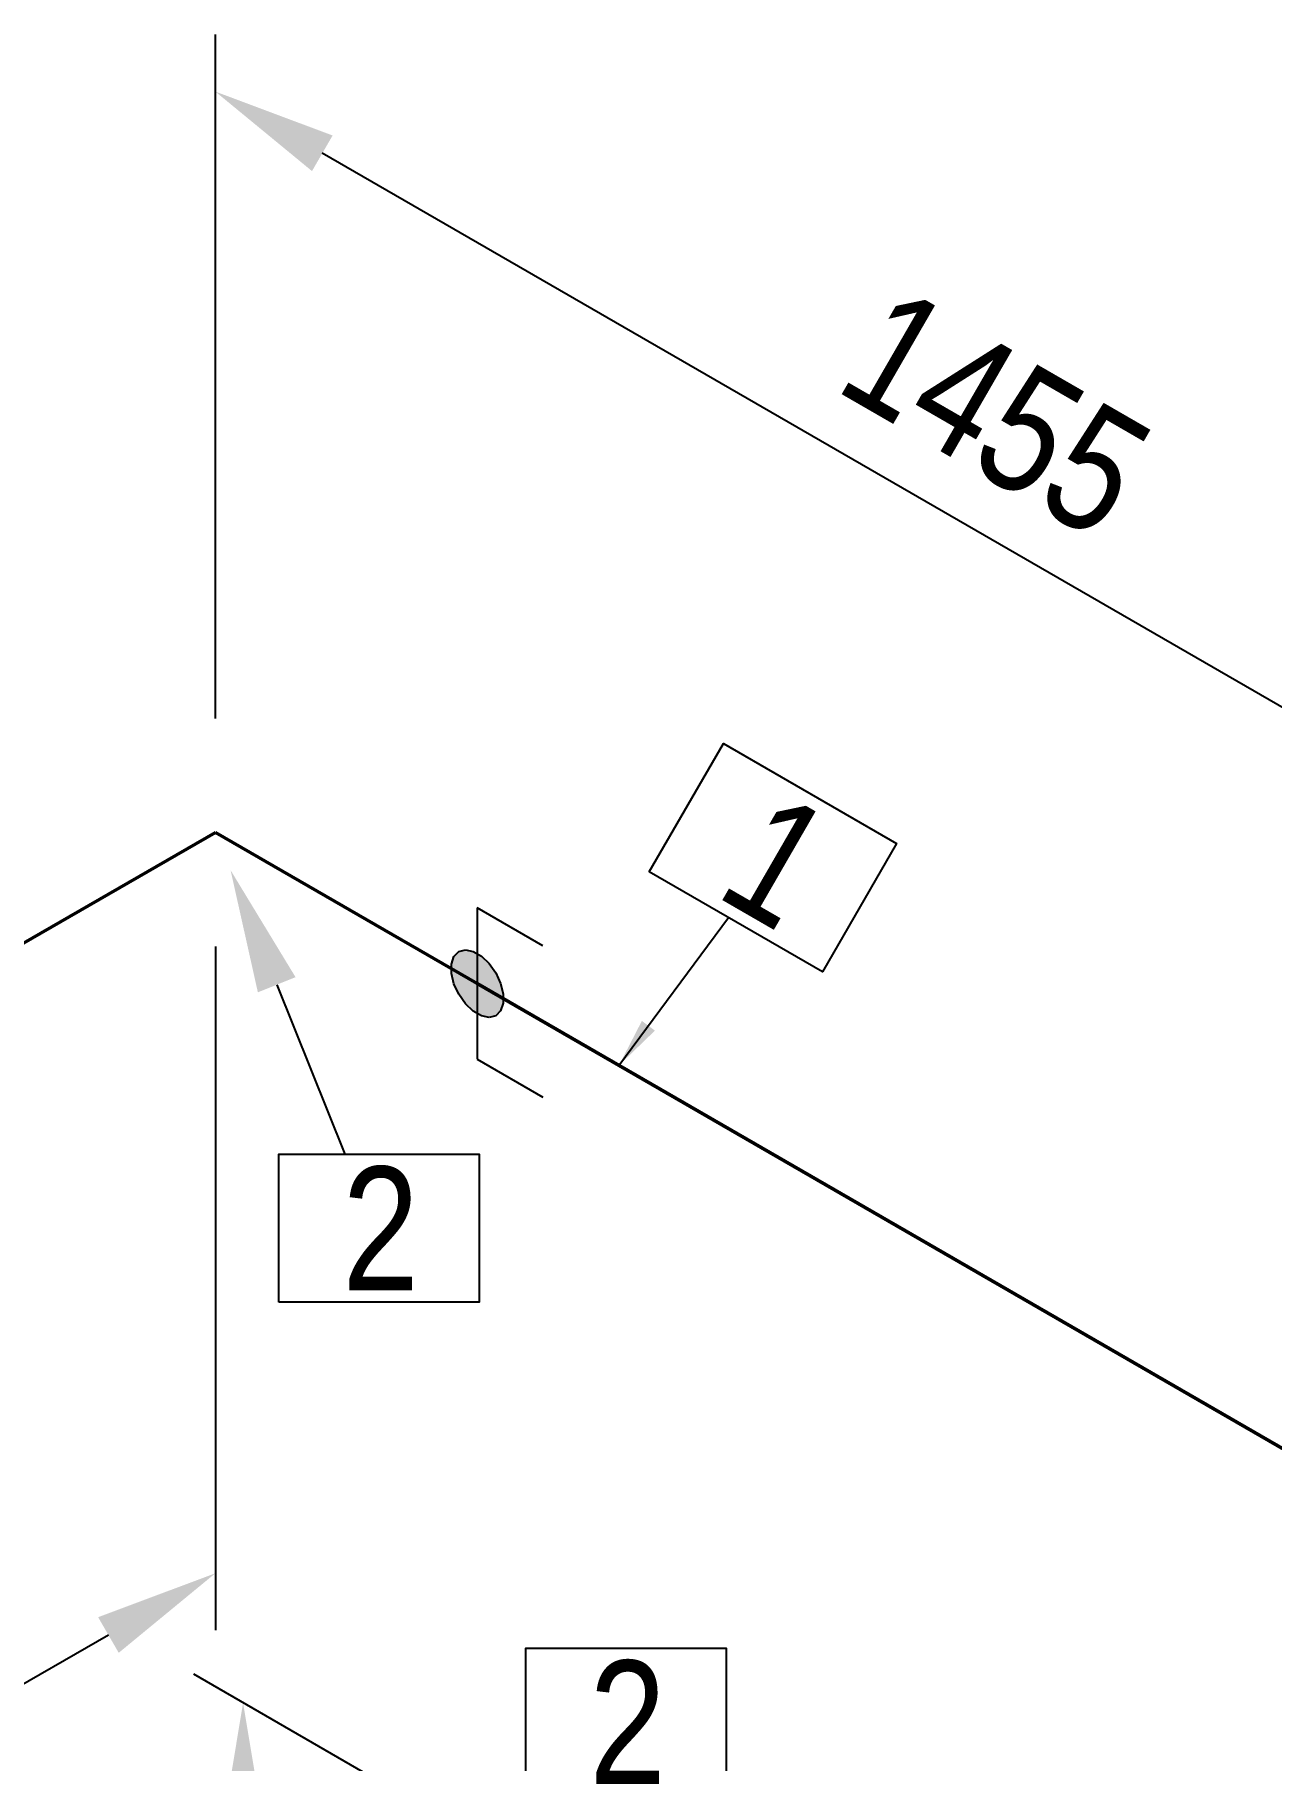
# Model space of a CAD drawing. Header units: millimetres. Extents: x 0 to 594, y 0 to 420.
# Drawn here: x 192.05 to 217.09, y 273.61 to 308.56 of the extents above; entities that cross this region are included whole.
import ezdxf
from ezdxf import colors
from ezdxf.entities.mleader import LeaderData, LeaderLine
from ezdxf.enums import TextEntityAlignment as Align
from ezdxf.math import Vec2, Vec3

# ---------------------------------------------------------------- set-up
doc = ezdxf.new("R2010")
doc.units = ezdxf.units.MM
doc.header["$LTSCALE"] = 0.25
for name, color, linetype in [('용접', 1, 'Continuous'), ('주석', 7, 'Continuous'), ('치수', 1, 'Continuous')]:
    doc.layers.add(name, color=color, linetype=linetype)
doc.layers.add('파이프 작은 보어', color=30, linetype='Continuous', lineweight=50)
doc.styles.add('AdskIsoAnnotation', font='arial.ttf', dxfattribs={"width": 0.8, "height": 1})
doc.styles.add('AdskIsoMetric', font='arial.ttf', dxfattribs={"width": 0.8, "height": 2.5})
doc.styles.add('AdskIsoMetric-30', font='arial.ttf', dxfattribs={"width": 0.8, "height": 2.5})
doc.styles.add('AdskIsoMetric30', font='arial.ttf', dxfattribs={"width": 0.8, "oblique": 30, "height": 2.5})
doc.styles.get("Standard").update_dxf_attribs({"font": 'arial.ttf'})
doc.dimstyles.new('AdskIsoMetric', dxfattribs={"dimtxt": 2.5, "dimasz": 2.5, "dimexe": 1, "dimexo": 2, "dimgap": 0.8, "dimtad": 1, "dimdec": 0, "dimrnd": 1, "dimzin": 0, "dimdsep": 46, "dimtxsty": 'AdskIsoMetric', "dimcen": 0, "dimclrt": 7, "dimadec": 0, "dimazin": 0, "dimtfac": 1, "dimtdec": 0, "dimtmove": 1, "dimatfit": 3, "dimfxl": 0, "dimfrac": 2, "dimtolj": 1, "dimtzin": 0, "dimarcsym": 0})

# ---------------------------------------------------------------- blocks, each defined once
blk = doc.blocks.new('*D68')
at = {"layer": 'Defpoints', "color": 0}
for p in [(196.272, 274.78), (209.263, 267.28), (209.263, 234.653)]:
    blk.add_point(p, dxfattribs=at)
at = {"layer": '치수', "color": 0, "lineweight": -2}
for p, q in [((207.263, 268.435), (195.272, 275.358)), ((196.272, 244.653), (196.272, 272.28))]:
    blk.add_line(p, q, dxfattribs=at)
at = {"layer": '치수', "color": 0}
for points in [[(195.856, 272.28), (196.689, 272.28), (196.272, 274.78)], [(195.856, 244.653), (196.689, 244.653), (196.272, 242.153)]]:
    blk.add_solid(points, dxfattribs=at)
at = {"layer": '치수', "color": 7, "insert": (194.006, 259.775), "char_height": 2.5, "attachment_point": 5, "rotation": 90, "style": 'AdskIsoMetric30'}
blk.add_mtext('\\A1;1604', dxfattribs=at)
blk = doc.blocks.new('*D70')
at = {"layer": 'Defpoints', "color": 0}
for p in [(195.71, 292.403), (177.201, 281.717), (177.201, 266.717)]:
    blk.add_point(p, dxfattribs=at)
at = {"layer": '치수', "color": 0, "lineweight": -2}
for p, q in [((195.71, 290.094), (195.71, 276.249)), ((177.201, 279.408), (177.201, 265.562)), ((193.545, 276.153), (179.366, 267.967))]:
    blk.add_line(p, q, dxfattribs=at)
at = {"layer": '치수', "color": 0}
for points in [[(193.337, 276.514), (193.754, 275.793), (195.71, 277.403)], [(179.158, 268.328), (179.574, 267.606), (177.201, 266.717)]]:
    blk.add_solid(points, dxfattribs=at)
at = {"layer": '치수', "color": 7, "insert": (186.895, 274.931), "char_height": 2.5, "attachment_point": 5, "rotation": 30, "style": 'AdskIsoMetric30'}
blk.add_mtext('\\A1;5573', dxfattribs=at)
blk = doc.blocks.new('*D72')
at = {"layer": 'Defpoints', "color": 0}
for p in [(195.71, 307.403), (195.71, 292.403), (227.318, 274.155)]:
    blk.add_point(p, dxfattribs=at)
at = {"layer": '치수', "color": 0, "lineweight": -2}
for p, q in [((195.71, 294.713), (195.71, 308.558)), ((225.153, 290.405), (197.875, 306.153)), ((227.318, 276.464), (227.318, 290.309))]:
    blk.add_line(p, q, dxfattribs=at)
at = {"layer": '치수', "color": 0}
for points in [[(198.084, 306.514), (197.667, 305.793), (195.71, 307.403)], [(225.361, 290.765), (224.945, 290.044), (227.318, 289.155)]]:
    blk.add_solid(points, dxfattribs=at)
at = {"layer": '치수', "color": 7, "insert": (211.514, 300.896), "char_height": 2.5, "attachment_point": 5, "rotation": 330, "style": 'AdskIsoMetric-30'}
blk.add_mtext('\\A1;1455', dxfattribs=at)
blk = doc.blocks.new('엘보우-14-Iso2DSkew90')
at = {"color": 0, "linetype": 'ByBlock', "lineweight": -2, "extrusion": (0, 0.816497, 0.57735)}
for p, q in [((0, 0), (-5.303, -3.062)), ((0, 0), (0, 0)), ((5.303, -3.062), (0, 0))]:
    blk.add_line(p, q, dxfattribs=at)
blk = doc.blocks.new('SocketWeld-1-IsoRight')
blk.add_hatch(color=256).paths.add_polyline_path([(0.0055, 0.0371), (0.0057, 0.0369), (0.006, 0.0367), (0.0062, 0.0365), (0.0064, 0.0363), (0.0066, 0.0361), (0.0068, 0.0359), (0.007, 0.0357), (0.0072, 0.0355), (0.0075, 0.0353), (0.0077, 0.0351), (0.0079, 0.0349), (0.0081, 0.0347), (0.0083, 0.0345), (0.0085, 0.0343), (0.0088, 0.0341), (0.009, 0.0339), (0.0092, 0.0337), (0.0094, 0.0334), (0.0096, 0.0332), (0.0098, 0.033), (0.01, 0.0328), (0.0103, 0.0326), (0.0105, 0.0324), (0.0107, 0.0322), (0.0109, 0.032), (0.0111, 0.0318), (0.0113, 0.0316), (0.0115, 0.0314), (0.0118, 0.0312), (0.012, 0.031), (0.0122, 0.0308), (0.0124, 0.0306), (0.0126, 0.0304), (0.0128, 0.0302), (0.013, 0.03), (0.0133, 0.0298), (0.0135, 0.0296), (0.0137, 0.0294), (0.0139, 0.0292), (0.0141, 0.0289), (0.0143, 0.0287), (0.0145, 0.0285), (0.0148, 0.0283), (0.015, 0.0281), (0.0152, 0.0279), (0.0154, 0.0277), (0.0156, 0.0275), (0.0158, 0.0273), (0.0161, 0.0271), (0.0161, 0.0271), (0.0162, 0.0268), (0.0164, 0.0266), (0.0166, 0.0263), (0.0168, 0.0261), (0.017, 0.0258), (0.0171, 0.0256), (0.0173, 0.0253), (0.0175, 0.025), (0.0177, 0.0248), (0.0179, 0.0245), (0.0181, 0.0243), (0.0182, 0.024), (0.0184, 0.0237), (0.0186, 0.0235), (0.0188, 0.0232), (0.019, 0.023), (0.0192, 0.0227), (0.0193, 0.0225), (0.0195, 0.0222), (0.0197, 0.0219), (0.0199, 0.0217), (0.0201, 0.0214), (0.0203, 0.0212), (0.0204, 0.0209), (0.0206, 0.0206), (0.0208, 0.0204), (0.021, 0.0201), (0.0212, 0.0199), (0.0213, 0.0196), (0.0215, 0.0193), (0.0217, 0.0191), (0.0219, 0.0188), (0.0221, 0.0186), (0.0223, 0.0183), (0.0224, 0.0181), (0.0226, 0.0178), (0.0228, 0.0175), (0.023, 0.0173), (0.0232, 0.017), (0.0234, 0.0168), (0.0235, 0.0165), (0.0237, 0.0162), (0.0239, 0.016), (0.0241, 0.0157), (0.0243, 0.0155), (0.0245, 0.0152), (0.0246, 0.015), (0.0248, 0.0147), (0.025, 0.0144), (0.025, 0.0144), (0.0251, 0.0141), (0.0253, 0.0139), (0.0254, 0.0136), (0.0255, 0.0133), (0.0257, 0.013), (0.0258, 0.0127), (0.0259, 0.0124), (0.0261, 0.0121), (0.0262, 0.0118), (0.0263, 0.0116), (0.0265, 0.0113), (0.0266, 0.011), (0.0267, 0.0107), (0.0269, 0.0104), (0.027, 0.0101), (0.0271, 0.0098), (0.0273, 0.0095), (0.0274, 0.0093), (0.0275, 0.009), (0.0277, 0.0087), (0.0278, 0.0084), (0.0279, 0.0081), (0.0281, 0.0078), (0.0282, 0.0075), (0.0283, 0.0072), (0.0284, 0.007), (0.0286, 0.0067), (0.0287, 0.0064), (0.0288, 0.0061), (0.029, 0.0058), (0.0291, 0.0055), (0.0292, 0.0052), (0.0294, 0.0049), (0.0295, 0.0047), (0.0296, 0.0044), (0.0298, 0.0041), (0.0299, 0.0038), (0.03, 0.0035), (0.0302, 0.0032), (0.0303, 0.0029), (0.0304, 0.0026), (0.0306, 0.0024), (0.0307, 0.0021), (0.0308, 0.0018), (0.031, 0.0015), (0.0311, 0.0012), (0.0312, 0.0009), (0.0314, 0.0006), (0.0315, 0.0003), (0.0315, 0.0003), (0.0316, 0.0001), (0.0316, -0.0002), (0.0317, -0.0005), (0.0318, -0.0008), (0.0319, -0.0011), (0.0319, -0.0014), (0.032, -0.0017), (0.0321, -0.002), (0.0321, -0.0022), (0.0322, -0.0025), (0.0323, -0.0028), (0.0323, -0.0031), (0.0324, -0.0034), (0.0325, -0.0037), (0.0325, -0.004), (0.0326, -0.0043), (0.0327, -0.0046), (0.0328, -0.0048), (0.0328, -0.0051), (0.0329, -0.0054), (0.033, -0.0057), (0.033, -0.006), (0.0331, -0.0063), (0.0332, -0.0066), (0.0332, -0.0069), (0.0333, -0.0071), (0.0334, -0.0074), (0.0335, -0.0077), (0.0335, -0.008), (0.0336, -0.0083), (0.0337, -0.0086), (0.0337, -0.0089), (0.0338, -0.0092), (0.0339, -0.0095), (0.0339, -0.0097), (0.034, -0.01), (0.0341, -0.0103), (0.0342, -0.0106), (0.0342, -0.0109), (0.0343, -0.0112), (0.0344, -0.0115), (0.0344, -0.0118), (0.0345, -0.012), (0.0346, -0.0123), (0.0346, -0.0126), (0.0347, -0.0129), (0.0348, -0.0132), (0.0349, -0.0135), (0.0349, -0.0138), (0.0349, -0.0138), (0.0349, -0.014), (0.0349, -0.0143), (0.0349, -0.0146), (0.0349, -0.0148), (0.0349, -0.0151), (0.0349, -0.0153), (0.0349, -0.0156), (0.0349, -0.0159), (0.0349, -0.0161), (0.0349, -0.0164), (0.0349, -0.0166), (0.0349, -0.0169), (0.0349, -0.0172), (0.0349, -0.0174), (0.0349, -0.0177), (0.0349, -0.0179), (0.0349, -0.0182), (0.0349, -0.0185), (0.0349, -0.0187), (0.0349, -0.019), (0.0349, -0.0192), (0.0349, -0.0195), (0.0349, -0.0198), (0.0349, -0.02), (0.0349, -0.0203), (0.0349, -0.0206), (0.0349, -0.0208), (0.0349, -0.0211), (0.0349, -0.0213), (0.0349, -0.0216), (0.0349, -0.0219), (0.0349, -0.0221), (0.0349, -0.0224), (0.0349, -0.0226), (0.0349, -0.0229), (0.0349, -0.0232), (0.0349, -0.0234), (0.0349, -0.0237), (0.0349, -0.0239), (0.0349, -0.0242), (0.0349, -0.0245), (0.0349, -0.0247), (0.0349, -0.025), (0.0349, -0.0252), (0.0349, -0.0255), (0.0349, -0.0258), (0.0349, -0.026), (0.0349, -0.0263), (0.0349, -0.0265), (0.0349, -0.0265), (0.0349, -0.0268), (0.0348, -0.027), (0.0347, -0.0272), (0.0346, -0.0274), (0.0346, -0.0276), (0.0345, -0.0278), (0.0344, -0.028), (0.0344, -0.0282), (0.0343, -0.0284), (0.0342, -0.0286), (0.0342, -0.0288), (0.0341, -0.029), (0.034, -0.0292), (0.0339, -0.0295), (0.0339, -0.0297), (0.0338, -0.0299), (0.0337, -0.0301), (0.0337, -0.0303), (0.0336, -0.0305), (0.0335, -0.0307), (0.0335, -0.0309), (0.0334, -0.0311), (0.0333, -0.0313), (0.0332, -0.0315), (0.0332, -0.0317), (0.0331, -0.0319), (0.033, -0.0322), (0.033, -0.0324), (0.0329, -0.0326), (0.0328, -0.0328), (0.0328, -0.033), (0.0327, -0.0332), (0.0326, -0.0334), (0.0325, -0.0336), (0.0325, -0.0338), (0.0324, -0.034), (0.0323, -0.0342), (0.0323, -0.0344), (0.0322, -0.0346), (0.0321, -0.0349), (0.0321, -0.0351), (0.032, -0.0353), (0.0319, -0.0355), (0.0319, -0.0357), (0.0318, -0.0359), (0.0317, -0.0361), (0.0316, -0.0363), (0.0316, -0.0365), (0.0315, -0.0367), (0.0315, -0.0367), (0.0314, -0.0369), (0.0312, -0.037), (0.0311, -0.0371), (0.031, -0.0373), (0.0308, -0.0374), (0.0307, -0.0375), (0.0306, -0.0377), (0.0304, -0.0378), (0.0303, -0.0379), (0.0302, -0.0381), (0.03, -0.0382), (0.0299, -0.0383), (0.0298, -0.0385), (0.0296, -0.0386), (0.0295, -0.0387), (0.0294, -0.0389), (0.0292, -0.039), (0.0291, -0.0391), (0.029, -0.0393), (0.0288, -0.0394), (0.0287, -0.0395), (0.0286, -0.0397), (0.0284, -0.0398), (0.0283, -0.0399), (0.0282, -0.0401), (0.0281, -0.0402), (0.0279, -0.0403), (0.0278, -0.0405), (0.0277, -0.0406), (0.0275, -0.0408), (0.0274, -0.0409), (0.0273, -0.041), (0.0271, -0.0412), (0.027, -0.0413), (0.0269, -0.0414), (0.0267, -0.0416), (0.0266, -0.0417), (0.0265, -0.0418), (0.0263, -0.042), (0.0262, -0.0421), (0.0261, -0.0422), (0.0259, -0.0424), (0.0258, -0.0425), (0.0257, -0.0426), (0.0255, -0.0428), (0.0254, -0.0429), (0.0253, -0.043), (0.0251, -0.0432), (0.025, -0.0433), (0.025, -0.0433), (0.0248, -0.0433), (0.0246, -0.0434), (0.0245, -0.0434), (0.0243, -0.0435), (0.0241, -0.0435), (0.0239, -0.0436), (0.0237, -0.0436), (0.0235, -0.0437), (0.0234, -0.0437), (0.0232, -0.0438), (0.023, -0.0438), (0.0228, -0.0439), (0.0226, -0.0439), (0.0224, -0.044), (0.0223, -0.044), (0.0221, -0.0441), (0.0219, -0.0441), (0.0217, -0.0442), (0.0215, -0.0442), (0.0213, -0.0443), (0.0212, -0.0443), (0.021, -0.0444), (0.0208, -0.0444), (0.0206, -0.0444), (0.0204, -0.0445), (0.0203, -0.0445), (0.0201, -0.0446), (0.0199, -0.0446), (0.0197, -0.0447), (0.0195, -0.0447), (0.0193, -0.0448), (0.0192, -0.0448), (0.019, -0.0449), (0.0188, -0.0449), (0.0186, -0.045), (0.0184, -0.045), (0.0182, -0.0451), (0.0181, -0.0451), (0.0179, -0.0452), (0.0177, -0.0452), (0.0175, -0.0453), (0.0173, -0.0453), (0.0171, -0.0454), (0.017, -0.0454), (0.0168, -0.0455), (0.0166, -0.0455), (0.0164, -0.0455), (0.0162, -0.0456), (0.0161, -0.0456), (0.0161, -0.0456), (0.0158, -0.0456), (0.0156, -0.0456), (0.0154, -0.0455), (0.0152, -0.0455), (0.015, -0.0454), (0.0148, -0.0454), (0.0145, -0.0453), (0.0143, -0.0453), (0.0141, -0.0453), (0.0139, -0.0452), (0.0137, -0.0452), (0.0135, -0.0451), (0.0133, -0.0451), (0.013, -0.045), (0.0128, -0.045), (0.0126, -0.0449), (0.0124, -0.0449), (0.0122, -0.0449), (0.012, -0.0448), (0.0118, -0.0448), (0.0115, -0.0447), (0.0113, -0.0447), (0.0111, -0.0446), (0.0109, -0.0446), (0.0107, -0.0446), (0.0105, -0.0445), (0.0103, -0.0445), (0.01, -0.0444), (0.0098, -0.0444), (0.0096, -0.0443), (0.0094, -0.0443), (0.0092, -0.0443), (0.009, -0.0442), (0.0088, -0.0442), (0.0085, -0.0441), (0.0083, -0.0441), (0.0081, -0.044), (0.0079, -0.044), (0.0077, -0.0439), (0.0075, -0.0439), (0.0072, -0.0439), (0.007, -0.0438), (0.0068, -0.0438), (0.0066, -0.0437), (0.0064, -0.0437), (0.0062, -0.0436), (0.006, -0.0436), (0.0057, -0.0436), (0.0055, -0.0435), (0.0055, -0.0435), (0.0053, -0.0434), (0.0051, -0.0433), (0.0049, -0.0431), (0.0046, -0.043), (0.0044, -0.0429), (0.0042, -0.0427), (0.004, -0.0426), (0.0037, -0.0425), (0.0035, -0.0423), (0.0033, -0.0422), (0.003, -0.0421), (0.0028, -0.042), (0.0026, -0.0418), (0.0024, -0.0417), (0.0021, -0.0416), (0.0019, -0.0414), (0.0017, -0.0413), (0.0015, -0.0412), (0.0012, -0.041), (0.001, -0.0409), (0.0008, -0.0408), (0.0006, -0.0406), (0.0003, -0.0405), (0.0001, -0.0404), (-0.0001, -0.0403), (-0.0003, -0.0401), (-0.0006, -0.04), (-0.0008, -0.0399), (-0.001, -0.0397), (-0.0012, -0.0396), (-0.0015, -0.0395), (-0.0017, -0.0393), (-0.0019, -0.0392), (-0.0021, -0.0391), (-0.0024, -0.039), (-0.0026, -0.0388), (-0.0028, -0.0387), (-0.003, -0.0386), (-0.0033, -0.0384), (-0.0035, -0.0383), (-0.0037, -0.0382), (-0.004, -0.038), (-0.0042, -0.0379), (-0.0044, -0.0378), (-0.0046, -0.0377), (-0.0049, -0.0375), (-0.0051, -0.0374), (-0.0053, -0.0373), (-0.0055, -0.0371), (-0.0055, -0.0371), (-0.0057, -0.0369), (-0.006, -0.0367), (-0.0062, -0.0365), (-0.0064, -0.0363), (-0.0066, -0.0361), (-0.0068, -0.0359), (-0.007, -0.0357), (-0.0072, -0.0355), (-0.0075, -0.0353), (-0.0077, -0.0351), (-0.0079, -0.0349), (-0.0081, -0.0347), (-0.0083, -0.0345), (-0.0085, -0.0343), (-0.0088, -0.0341), (-0.009, -0.0339), (-0.0092, -0.0337), (-0.0094, -0.0334), (-0.0096, -0.0332), (-0.0098, -0.033), (-0.01, -0.0328), (-0.0103, -0.0326), (-0.0105, -0.0324), (-0.0107, -0.0322), (-0.0109, -0.032), (-0.0111, -0.0318), (-0.0113, -0.0316), (-0.0115, -0.0314), (-0.0118, -0.0312), (-0.012, -0.031), (-0.0122, -0.0308), (-0.0124, -0.0306), (-0.0126, -0.0304), (-0.0128, -0.0302), (-0.013, -0.03), (-0.0133, -0.0298), (-0.0135, -0.0296), (-0.0137, -0.0294), (-0.0139, -0.0292), (-0.0141, -0.0289), (-0.0143, -0.0287), (-0.0145, -0.0285), (-0.0148, -0.0283), (-0.015, -0.0281), (-0.0152, -0.0279), (-0.0154, -0.0277), (-0.0156, -0.0275), (-0.0158, -0.0273), (-0.0161, -0.0271), (-0.0161, -0.0271), (-0.0162, -0.0268), (-0.0164, -0.0266), (-0.0166, -0.0263), (-0.0168, -0.0261), (-0.017, -0.0258), (-0.0171, -0.0256), (-0.0173, -0.0253), (-0.0175, -0.025), (-0.0177, -0.0248), (-0.0179, -0.0245), (-0.0181, -0.0243), (-0.0182, -0.024), (-0.0184, -0.0237), (-0.0186, -0.0235), (-0.0188, -0.0232), (-0.019, -0.023), (-0.0192, -0.0227), (-0.0193, -0.0225), (-0.0195, -0.0222), (-0.0197, -0.0219), (-0.0199, -0.0217), (-0.0201, -0.0214), (-0.0203, -0.0212), (-0.0204, -0.0209), (-0.0206, -0.0206), (-0.0208, -0.0204), (-0.021, -0.0201), (-0.0212, -0.0199), (-0.0213, -0.0196), (-0.0215, -0.0193), (-0.0217, -0.0191), (-0.0219, -0.0188), (-0.0221, -0.0186), (-0.0223, -0.0183), (-0.0224, -0.0181), (-0.0226, -0.0178), (-0.0228, -0.0175), (-0.023, -0.0173), (-0.0232, -0.017), (-0.0234, -0.0168), (-0.0235, -0.0165), (-0.0237, -0.0162), (-0.0239, -0.016), (-0.0241, -0.0157), (-0.0243, -0.0155), (-0.0245, -0.0152), (-0.0246, -0.015), (-0.0248, -0.0147), (-0.025, -0.0144), (-0.025, -0.0144), (-0.0251, -0.0141), (-0.0253, -0.0139), (-0.0254, -0.0136), (-0.0255, -0.0133), (-0.0257, -0.013), (-0.0258, -0.0127), (-0.0259, -0.0124), (-0.0261, -0.0121), (-0.0262, -0.0118), (-0.0263, -0.0116), (-0.0265, -0.0113), (-0.0266, -0.011), (-0.0267, -0.0107), (-0.0269, -0.0104), (-0.027, -0.0101), (-0.0271, -0.0098), (-0.0273, -0.0095), (-0.0274, -0.0093), (-0.0275, -0.009), (-0.0277, -0.0087), (-0.0278, -0.0084), (-0.0279, -0.0081), (-0.0281, -0.0078), (-0.0282, -0.0075), (-0.0283, -0.0072), (-0.0284, -0.007), (-0.0286, -0.0067), (-0.0287, -0.0064), (-0.0288, -0.0061), (-0.029, -0.0058), (-0.0291, -0.0055), (-0.0292, -0.0052), (-0.0294, -0.0049), (-0.0295, -0.0047), (-0.0296, -0.0044), (-0.0298, -0.0041), (-0.0299, -0.0038), (-0.03, -0.0035), (-0.0302, -0.0032), (-0.0303, -0.0029), (-0.0304, -0.0026), (-0.0306, -0.0024), (-0.0307, -0.0021), (-0.0308, -0.0018), (-0.031, -0.0015), (-0.0311, -0.0012), (-0.0312, -0.0009), (-0.0314, -0.0006), (-0.0315, -0.0003), (-0.0315, -0.0003), (-0.0316, -0.0001), (-0.0316, 0.0002), (-0.0317, 0.0005), (-0.0318, 0.0008), (-0.0319, 0.0011), (-0.0319, 0.0014), (-0.032, 0.0017), (-0.0321, 0.002), (-0.0321, 0.0022), (-0.0322, 0.0025), (-0.0323, 0.0028), (-0.0323, 0.0031), (-0.0324, 0.0034), (-0.0325, 0.0037), (-0.0325, 0.004), (-0.0326, 0.0043), (-0.0327, 0.0046), (-0.0328, 0.0048), (-0.0328, 0.0051), (-0.0329, 0.0054), (-0.033, 0.0057), (-0.033, 0.006), (-0.0331, 0.0063), (-0.0332, 0.0066), (-0.0332, 0.0069), (-0.0333, 0.0071), (-0.0334, 0.0074), (-0.0335, 0.0077), (-0.0335, 0.008), (-0.0336, 0.0083), (-0.0337, 0.0086), (-0.0337, 0.0089), (-0.0338, 0.0092), (-0.0339, 0.0095), (-0.0339, 0.0097), (-0.034, 0.01), (-0.0341, 0.0103), (-0.0342, 0.0106), (-0.0342, 0.0109), (-0.0343, 0.0112), (-0.0344, 0.0115), (-0.0344, 0.0118), (-0.0345, 0.012), (-0.0346, 0.0123), (-0.0346, 0.0126), (-0.0347, 0.0129), (-0.0348, 0.0132), (-0.0349, 0.0135), (-0.0349, 0.0138), (-0.0349, 0.0138), (-0.0349, 0.014), (-0.0349, 0.0143), (-0.0349, 0.0146), (-0.0349, 0.0148), (-0.0349, 0.0151), (-0.0349, 0.0153), (-0.0349, 0.0156), (-0.0349, 0.0159), (-0.0349, 0.0161), (-0.0349, 0.0164), (-0.0349, 0.0166), (-0.0349, 0.0169), (-0.0349, 0.0172), (-0.0349, 0.0174), (-0.0349, 0.0177), (-0.0349, 0.0179), (-0.0349, 0.0182), (-0.0349, 0.0185), (-0.0349, 0.0187), (-0.0349, 0.019), (-0.0349, 0.0192), (-0.0349, 0.0195), (-0.0349, 0.0198), (-0.0349, 0.02), (-0.0349, 0.0203), (-0.0349, 0.0206), (-0.0349, 0.0208), (-0.0349, 0.0211), (-0.0349, 0.0213), (-0.0349, 0.0216), (-0.0349, 0.0219), (-0.0349, 0.0221), (-0.0349, 0.0224), (-0.0349, 0.0226), (-0.0349, 0.0229), (-0.0349, 0.0232), (-0.0349, 0.0234), (-0.0349, 0.0237), (-0.0349, 0.0239), (-0.0349, 0.0242), (-0.0349, 0.0245), (-0.0349, 0.0247), (-0.0349, 0.025), (-0.0349, 0.0252), (-0.0349, 0.0255), (-0.0349, 0.0258), (-0.0349, 0.026), (-0.0349, 0.0263), (-0.0349, 0.0265), (-0.0349, 0.0265), (-0.0349, 0.0268), (-0.0348, 0.027), (-0.0347, 0.0272), (-0.0346, 0.0274), (-0.0346, 0.0276), (-0.0345, 0.0278), (-0.0344, 0.028), (-0.0344, 0.0282), (-0.0343, 0.0284), (-0.0342, 0.0286), (-0.0342, 0.0288), (-0.0341, 0.029), (-0.034, 0.0292), (-0.0339, 0.0295), (-0.0339, 0.0297), (-0.0338, 0.0299), (-0.0337, 0.0301), (-0.0337, 0.0303), (-0.0336, 0.0305), (-0.0335, 0.0307), (-0.0335, 0.0309), (-0.0334, 0.0311), (-0.0333, 0.0313), (-0.0332, 0.0315), (-0.0332, 0.0317), (-0.0331, 0.0319), (-0.033, 0.0322), (-0.033, 0.0324), (-0.0329, 0.0326), (-0.0328, 0.0328), (-0.0328, 0.033), (-0.0327, 0.0332), (-0.0326, 0.0334), (-0.0325, 0.0336), (-0.0325, 0.0338), (-0.0324, 0.034), (-0.0323, 0.0342), (-0.0323, 0.0344), (-0.0322, 0.0346), (-0.0321, 0.0349), (-0.0321, 0.0351), (-0.032, 0.0353), (-0.0319, 0.0355), (-0.0319, 0.0357), (-0.0318, 0.0359), (-0.0317, 0.0361), (-0.0316, 0.0363), (-0.0316, 0.0365), (-0.0315, 0.0367), (-0.0315, 0.0367), (-0.0314, 0.0369), (-0.0312, 0.037), (-0.0311, 0.0371), (-0.031, 0.0373), (-0.0308, 0.0374), (-0.0307, 0.0375), (-0.0306, 0.0377), (-0.0304, 0.0378), (-0.0303, 0.0379), (-0.0302, 0.0381), (-0.03, 0.0382), (-0.0299, 0.0383), (-0.0298, 0.0385), (-0.0296, 0.0386), (-0.0295, 0.0387), (-0.0294, 0.0389), (-0.0292, 0.039), (-0.0291, 0.0391), (-0.029, 0.0393), (-0.0288, 0.0394), (-0.0287, 0.0395), (-0.0286, 0.0397), (-0.0284, 0.0398), (-0.0283, 0.0399), (-0.0282, 0.0401), (-0.0281, 0.0402), (-0.0279, 0.0403), (-0.0278, 0.0405), (-0.0277, 0.0406), (-0.0275, 0.0408), (-0.0274, 0.0409), (-0.0273, 0.041), (-0.0271, 0.0412), (-0.027, 0.0413), (-0.0269, 0.0414), (-0.0267, 0.0416), (-0.0266, 0.0417), (-0.0265, 0.0418), (-0.0263, 0.042), (-0.0262, 0.0421), (-0.0261, 0.0422), (-0.0259, 0.0424), (-0.0258, 0.0425), (-0.0257, 0.0426), (-0.0255, 0.0428), (-0.0254, 0.0429), (-0.0253, 0.043), (-0.0251, 0.0432), (-0.025, 0.0433), (-0.025, 0.0433), (-0.0248, 0.0433), (-0.0246, 0.0434), (-0.0245, 0.0434), (-0.0243, 0.0435), (-0.0241, 0.0435), (-0.0239, 0.0436), (-0.0237, 0.0436), (-0.0235, 0.0437), (-0.0234, 0.0437), (-0.0232, 0.0438), (-0.023, 0.0438), (-0.0228, 0.0439), (-0.0226, 0.0439), (-0.0224, 0.044), (-0.0223, 0.044), (-0.0221, 0.0441), (-0.0219, 0.0441), (-0.0217, 0.0442), (-0.0215, 0.0442), (-0.0213, 0.0443), (-0.0212, 0.0443), (-0.021, 0.0444), (-0.0208, 0.0444), (-0.0206, 0.0444), (-0.0204, 0.0445), (-0.0203, 0.0445), (-0.0201, 0.0446), (-0.0199, 0.0446), (-0.0197, 0.0447), (-0.0195, 0.0447), (-0.0193, 0.0448), (-0.0192, 0.0448), (-0.019, 0.0449), (-0.0188, 0.0449), (-0.0186, 0.045), (-0.0184, 0.045), (-0.0182, 0.0451), (-0.0181, 0.0451), (-0.0179, 0.0452), (-0.0177, 0.0452), (-0.0175, 0.0453), (-0.0173, 0.0453), (-0.0171, 0.0454), (-0.017, 0.0454), (-0.0168, 0.0455), (-0.0166, 0.0455), (-0.0164, 0.0455), (-0.0162, 0.0456), (-0.0161, 0.0456), (-0.0161, 0.0456), (-0.0158, 0.0456), (-0.0156, 0.0456), (-0.0154, 0.0455), (-0.0152, 0.0455), (-0.015, 0.0454), (-0.0148, 0.0454), (-0.0145, 0.0453), (-0.0143, 0.0453), (-0.0141, 0.0453), (-0.0139, 0.0452), (-0.0137, 0.0452), (-0.0135, 0.0451), (-0.0133, 0.0451), (-0.013, 0.045), (-0.0128, 0.045), (-0.0126, 0.0449), (-0.0124, 0.0449), (-0.0122, 0.0449), (-0.012, 0.0448), (-0.0118, 0.0448), (-0.0115, 0.0447), (-0.0113, 0.0447), (-0.0111, 0.0446), (-0.0109, 0.0446), (-0.0107, 0.0446), (-0.0105, 0.0445), (-0.0103, 0.0445), (-0.01, 0.0444), (-0.0098, 0.0444), (-0.0096, 0.0443), (-0.0094, 0.0443), (-0.0092, 0.0443), (-0.009, 0.0442), (-0.0088, 0.0442), (-0.0085, 0.0441), (-0.0083, 0.0441), (-0.0081, 0.044), (-0.0079, 0.044), (-0.0077, 0.0439), (-0.0075, 0.0439), (-0.0072, 0.0439), (-0.007, 0.0438), (-0.0068, 0.0438), (-0.0066, 0.0437), (-0.0064, 0.0437), (-0.0062, 0.0436), (-0.006, 0.0436), (-0.0057, 0.0436), (-0.0055, 0.0435), (-0.0055, 0.0435), (-0.0053, 0.0434), (-0.0051, 0.0433), (-0.0049, 0.0431), (-0.0046, 0.043), (-0.0044, 0.0429), (-0.0042, 0.0427), (-0.004, 0.0426), (-0.0037, 0.0425), (-0.0035, 0.0423), (-0.0033, 0.0422), (-0.003, 0.0421), (-0.0028, 0.042), (-0.0026, 0.0418), (-0.0024, 0.0417), (-0.0021, 0.0416), (-0.0019, 0.0414), (-0.0017, 0.0413), (-0.0015, 0.0412), (-0.0012, 0.041), (-0.001, 0.0409), (-0.0008, 0.0408), (-0.0006, 0.0406), (-0.0003, 0.0405), (-0.0001, 0.0404), (0.0001, 0.0403), (0.0003, 0.0401), (0.0006, 0.04), (0.0008, 0.0399), (0.001, 0.0397), (0.0012, 0.0396), (0.0015, 0.0395), (0.0017, 0.0393), (0.0019, 0.0392), (0.0021, 0.0391), (0.0024, 0.039), (0.0026, 0.0388), (0.0028, 0.0387), (0.003, 0.0386), (0.0033, 0.0384), (0.0035, 0.0383), (0.0037, 0.0382), (0.004, 0.038), (0.0042, 0.0379), (0.0044, 0.0378), (0.0046, 0.0377), (0.0049, 0.0375), (0.0051, 0.0374), (0.0053, 0.0373)], flags=0)
at = {"color": 0, "linetype": 'ByBlock', "lineweight": -2, "extrusion": (0.707107, 0.408248, -0.57735)}
for p, q in [((0, 0.1021), (-0.0884, 0.1531)), ((0, -0.1021), (0, 0.1021)), ((-0.0349, 0.0265), (-0.0315, 0.0367)), ((-0.0349, 0.0138), (-0.0349, 0.0265)), ((-0.0315, 0.0367), (-0.025, 0.0433)), ((-0.025, 0.0433), (-0.0161, 0.0456)), ((-0.0161, 0.0456), (-0.0055, 0.0435)), ((-0.0055, 0.0435), (0.0055, 0.0371)), ((0.0055, 0.0371), (0.0161, 0.0271)), ((0.0161, 0.0271), (0.025, 0.0144)), ((-0.0315, -0.0003), (-0.0349, 0.0138)), ((0.025, 0.0144), (0.0315, 0.0003)), ((0.0315, 0.0003), (0.0349, -0.0138)), ((-0.025, -0.0144), (-0.0315, -0.0003)), ((-0.0161, -0.0271), (-0.025, -0.0144)), ((0.0349, -0.0138), (0.0349, -0.0265)), ((-0.0055, -0.0371), (-0.0161, -0.0271)), ((0.0055, -0.0435), (-0.0055, -0.0371)), ((0.0161, -0.0456), (0.0055, -0.0435)), ((0.025, -0.0433), (0.0161, -0.0456)), ((0.0315, -0.0367), (0.025, -0.0433)), ((0.0349, -0.0265), (0.0315, -0.0367)), ((-0.0884, -0.051), (0, -0.1021))]:
    blk.add_line(p, q, dxfattribs=at)
blk = doc.blocks.new('AnnoRect')
at = {"color": 0, "linetype": 'ByBlock', "lineweight": -2}
blk.add_wipeout([(-0.81, -0.6), (-0.81, 0.6), (0.81, 0.6), (0.81, -0.6)], dxfattribs=at)
blk.add_lwpolyline([(-0.81, -0.6), (-0.81, 0.6), (0.81, 0.6), (0.81, -0.6)], close=True, dxfattribs=at)
at = {"color": 0, "linetype": 'ByBlock', "lineweight": -2, "style": 'AdskIsoAnnotation', "width": 0.8}
blk.add_attdef('XX', text='', height=1, dxfattribs=at).set_placement((0, 0), align=Align.MIDDLE_CENTER)

msp = doc.modelspace()

# ---------------------------------------------------------------- linework, layer by layer
at = {"layer": '파이프 작은 보어'}
msp.add_lwpolyline([(222.0147, 277.2165), (201.0136, 289.3415)], dxfattribs=at)

# ---------------------------------------------------------------- block references
at = {"layer": '용접', "xscale": 15, "yscale": 15, "zscale": 15, "rotation": 179.9999999392385}
msp.add_blockref('SocketWeld-1-IsoRight', (201.0136, 289.3415), dxfattribs=at)
at = {"layer": '파이프 작은 보어'}
msp.add_blockref('엘보우-14-Iso2DSkew90', (195.7103, 292.4034), dxfattribs=at)

# ---------------------------------------------------------------- dimensions: what is measured, and where the dimension line sits
at = {"layer": '치수'}
for base, p1, p2, angle, text, override, picture, middle in [((195.7103, 307.4034), (227.318, 274.1546), (195.7103, 292.4034), 150, '1455', {"dimtad": 0, "dimlfac": 39.862706, "dimtxsty": 'AdskIsoMetric-30', "dimse1": 0, "dimse2": 0, "dimsd1": 0, "dimsd2": 0, "dimtmove": 1}, '*D72', (211.5141, 300.8959)), ((177.2008, 266.717), (195.7103, 292.4034), (177.2008, 281.717), 210, '5573', {"dimtad": 0, "dimlfac": 260.774558, "dimtxsty": 'AdskIsoMetric30', "dimse1": 0, "dimse2": 0, "dimsd1": 0, "dimsd2": 0, "dimtmove": 1}, '*D70', (186.8955, 274.9311)), ((196.2724, 274.7804), (209.2628, 234.6534), (209.2628, 267.2804), 90, '1604', {"dimtad": 0, "dimlfac": 49.176303, "dimtxsty": 'AdskIsoMetric30', "dimse1": 1, "dimse2": 0, "dimsd1": 0, "dimsd2": 0, "dimtmove": 1}, '*D68', (194.0061, 259.7753))]:
    dim = msp.add_linear_dim(base=base, p1=p1, p2=p2, angle=angle, text=text, dimstyle='AdskIsoMetric', override=override, dxfattribs=at)
    dim.commit()
    dim.dimension.update_dxf_attribs({"geometry": picture, "text_midpoint": middle, "dimtype": 160})

# ---------------------------------------------------------------- leaders
at = {"layer": '주석'}
ml = msp.add_multileader_mtext('Standard', dxfattribs=at)
ml.set_content('')
ml.set_leader_properties()
ml.build(insert=Vec2(0, 0))
ml.multileader.update_dxf_attribs({"dogleg_length": 0, "arrow_head_size": 2.5})
ctx = ml.context
ctx.base_point, ctx.arrow_head_size, ctx.plane_origin = Vec3(198.3333, 285.89), 2.5, Vec3(0, 7.8901)
notes = []
notes.append((ctx, [(0, (1, 1, 0), (198.3333, 285.89), (-1, 0), 0, [(0, [(196.0185, 291.6379)], 0, [])])]))
ctx.mtext, ml.multileader.dxf.content_type = None, 0
ml = msp.add_multileader_mtext('Standard', dxfattribs=at)
ml.set_content('')
ml.set_leader_properties()
ml.build(insert=Vec2(0, 0))
ml.multileader.update_dxf_attribs({"dogleg_length": 0, "arrow_head_size": 0})
ctx = ml.context
ctx.base_point, ctx.arrow_head_size, ctx.plane_origin = Vec3(206.1006, 290.6773), 0, Vec3(0, 7.8901)
notes.append((ctx, [(0, (1, 1, 0), (206.1006, 290.6773), (-1, 0), 0, [(0, [(203.8819, 287.6855)], 0, [])])]))
ctx.mtext, ml.multileader.dxf.content_type = None, 0
for ctx, leaders in notes:
    for number, flags, end, landing, length, lines in leaders:
        leader = LeaderData()
        leader.index, (leader.has_last_leader_line, leader.has_dogleg_vector, leader.attachment_direction) = number, flags
        leader.last_leader_point, leader.dogleg_vector, leader.dogleg_length = Vec3(end), Vec3(landing), length
        for number, points, colour, breaks in lines:
            line = LeaderLine()
            line.index, line.vertices, line.color, line.breaks = number, Vec3.list(points), colors.encode_raw_color(colour), breaks
            leader.lines.append(line)
        ctx.leaders.append(leader)

# ---------------------------------------------------------------- next in the draw order: block references
ref = msp.add_blockref('AnnoRect', (207, 291.8901), dxfattribs=dict(at, xscale=2.500000000000001, yscale=2.500000000000001, zscale=2.500000000000001, rotation=329.9999998142173))
ref.add_attrib('XX_001', '1', (205.79, 291.1394), dxfattribs={"layer": '0', "color": 0, "linetype": 'ByBlock', "lineweight": -2, "height": 2.5, "rotation": 330, "style": 'AdskIsoAnnotation', "width": 0.8})
ref = msp.add_blockref('AnnoRect', (199.0238, 284.39), dxfattribs=dict(at, xscale=2.5, yscale=2.5, zscale=2.5))
ref.add_attrib('XX_001', '2', (198.2796, 283.1349), dxfattribs={"layer": '0', "color": 0, "linetype": 'ByBlock', "lineweight": -2, "height": 2.5, "style": 'AdskIsoAnnotation', "width": 0.8})
ref = msp.add_blockref('AnnoRect', (204.0238, 274.39), dxfattribs=dict(at, xscale=2.5, yscale=2.5, zscale=2.5))
ref.add_attrib('XX_001', '2', (203.2796, 273.1349), dxfattribs={"layer": '0', "color": 0, "linetype": 'ByBlock', "lineweight": -2, "height": 2.5, "style": 'AdskIsoAnnotation', "width": 0.8})

doc.saveas('drawing.dxf')
